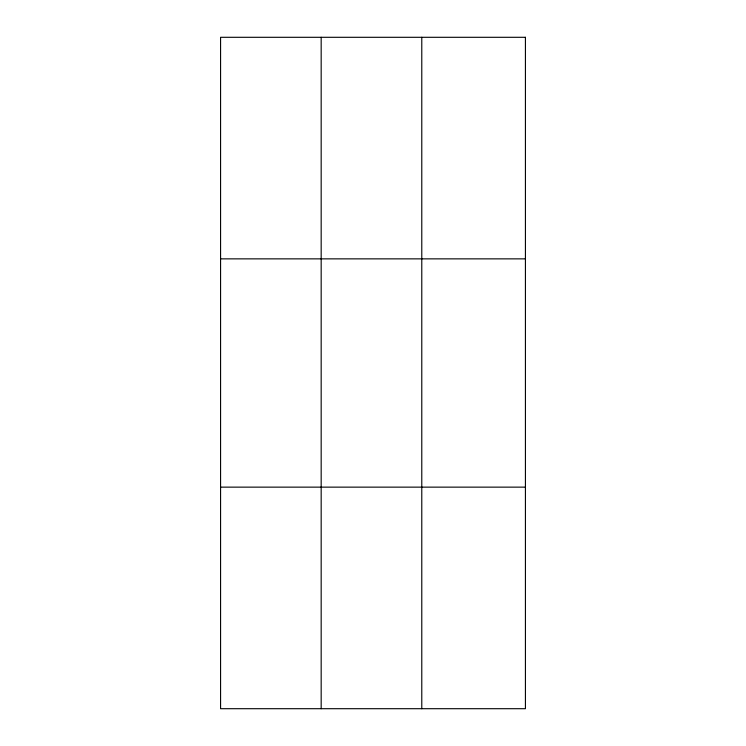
<?xml version="1.0" encoding="UTF-8"?>
<svg xmlns="http://www.w3.org/2000/svg" width="746" height="746" viewBox="0 0 746 746"><rect width="100%" height="100%" fill="white"/><g stroke="black" fill="none" stroke-linecap="round" stroke-linejoin="round"><path stroke-width="1.12" d="M321.172 37.3L321.172 708.7M421.779 37.3L421.779 708.7M220.574 258.862L525.426 258.862M220.574 487.138L525.426 487.138M525.426 37.3L525.426 708.7L220.574 708.7L220.574 37.3L525.426 37.3"/></g></svg>
